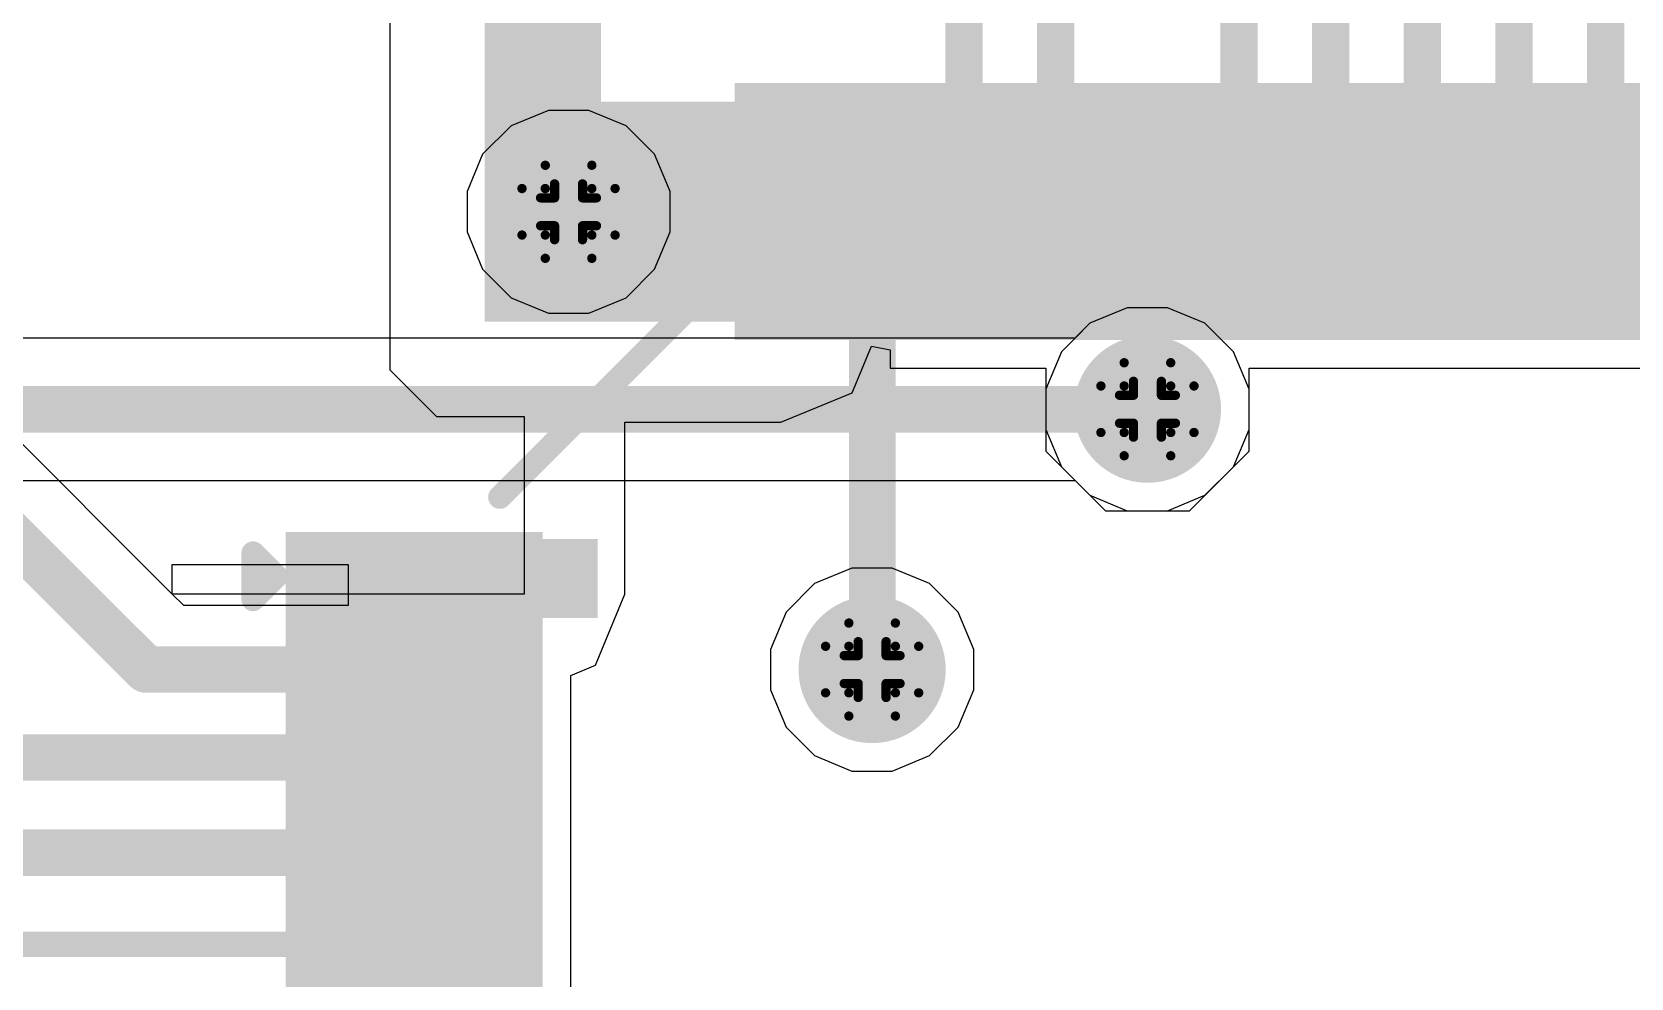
# Model space of a CAD drawing. Header units: inches. Extents: x -4 to 5258, y -4 to 5281.
# Drawn here: x 11.91 to 20.63, y 44.52 to 49.69 of the extents above; entities that cross this region are included whole.
import ezdxf

# ---------------------------------------------------------------- set-up
doc = ezdxf.new("R2010")
doc.units = ezdxf.units.IN
for name, color, linetype in [('Bottom Layer', 5, 'Continuous'), ('Bottom Solder', 6, 'Continuous'), ('Drill Drawing', 1, 'Continuous'), ('Layer 1', 16, 'Continuous'), ('Layer 2', 76, 'Continuous'), ('Top Layer', 1, 'Continuous'), ('Top Overlay', 2, 'Continuous'), ('Top Paste', 8, 'Continuous'), ('Top Solder', 216, 'Continuous'), ('Via Holes', 16, 'Continuous')]:
    doc.layers.add(name, color=color, linetype=linetype)

# ---------------------------------------------------------------- blocks, each defined once
blk = doc.blocks.new('64_LQFP__10_10__29')
at = {"layer": 'Top Layer'}
for points in [[(-3.59999788, 6.350001269999999), (-3.59999788, 5.15000113), (-3.89999728, 5.15000113), (-3.89999728, 6.350001269999999)], [(-3.09999888, 6.350001269999999), (-3.09999888, 5.15000113), (-3.39999828, 5.15000113), (-3.39999828, 6.350001269999999)], [(-2.59999734, 6.350001269999999), (-2.59999734, 5.15000113), (-2.89999674, 5.15000113), (-2.89999674, 6.350001269999999)], [(-2.09999834, 6.350001269999999), (-2.09999834, 5.15000113), (-2.39999774, 5.15000113), (-2.39999774, 6.350001269999999)], [(-1.5999968, 6.350001269999999), (-1.5999968, 5.15000113), (-1.8999962, 5.15000113), (-1.8999962, 6.350001269999999)], [(-1.0999978, 6.350001269999999), (-1.0999978, 5.15000113), (-1.3999972, 5.15000113), (-1.3999972, 6.350001269999999)], [(-0.5999987999999998, 6.350001269999999), (-0.5999988, 5.15000113), (-0.8999982000000001, 5.15000113), (-0.8999981999999997, 6.350001269999999)], [(-0.0999972599999999, 6.350001269999999), (-0.0999972600000001, 5.15000113), (-0.3999966600000001, 5.15000113), (-0.3999966599999998, 6.350001269999999)], [(0.4000017400000001, 6.350001269999999), (0.4000017399999998, 5.15000113), (0.1000023399999999, 5.15000113), (0.1000023400000001, 6.350001269999999)], [(0.9000032800000001, 6.350001269999999), (0.9000032799999997, 5.15000113), (0.6000038799999998, 5.15000113), (0.6000038800000002, 6.350001269999999)], [(-6.349998729999999, 3.89999982), (-5.149998589999999, 3.89999982), (-5.149998589999999, 3.60000042), (-6.349998729999999, 3.60000042)], [(-6.349998729999999, 3.40000082), (-5.149998589999999, 3.40000082), (-5.149998589999999, 3.10000142), (-6.349998729999999, 3.10000142)], [(-6.349998729999999, 2.89999928), (-5.149998589999999, 2.89999928), (-5.149998589999999, 2.59999988), (-6.349998729999999, 2.59999988)], [(-6.349998729999999, 2.40000028), (-5.149998589999999, 2.40000028), (-5.149998589999999, 2.10000088), (-6.349998729999999, 2.10000088)], [(-6.349998729999999, 1.89999874), (-5.149998589999999, 1.89999874), (-5.149998589999999, 1.59999934), (-6.349998729999999, 1.59999934)]]:
    blk.add_hatch(color=1, dxfattribs=at).paths.add_polyline_path(points)
at = {"layer": 'Top Overlay'}
blk.add_hatch(color=2, dxfattribs=at).paths.add_polyline_path([(-5.0546, 3.5306), (-4.7498, 3.5306), (-4.7498, 3.9624), (-5.0546, 3.9624)])
at = {"layer": 'Top Paste'}
for points in [[(-3.59999788, 6.350001269999999), (-3.59999788, 5.15000113), (-3.89999728, 5.15000113), (-3.89999728, 6.350001269999999)], [(-3.09999888, 6.350001269999999), (-3.09999888, 5.15000113), (-3.39999828, 5.15000113), (-3.39999828, 6.350001269999999)], [(-2.59999734, 6.350001269999999), (-2.59999734, 5.15000113), (-2.89999674, 5.15000113), (-2.89999674, 6.350001269999999)], [(-2.09999834, 6.350001269999999), (-2.09999834, 5.15000113), (-2.39999774, 5.15000113), (-2.39999774, 6.350001269999999)], [(-1.5999968, 6.350001269999999), (-1.5999968, 5.15000113), (-1.8999962, 5.15000113), (-1.8999962, 6.350001269999999)], [(-1.0999978, 6.350001269999999), (-1.0999978, 5.15000113), (-1.3999972, 5.15000113), (-1.3999972, 6.350001269999999)], [(-0.5999987999999998, 6.350001269999999), (-0.5999988, 5.15000113), (-0.8999982000000001, 5.15000113), (-0.8999981999999997, 6.350001269999999)], [(-0.0999972599999999, 6.350001269999999), (-0.0999972600000001, 5.15000113), (-0.3999966600000001, 5.15000113), (-0.3999966599999998, 6.350001269999999)], [(0.4000017400000001, 6.350001269999999), (0.4000017399999998, 5.15000113), (0.1000023399999999, 5.15000113), (0.1000023400000001, 6.350001269999999)], [(0.9000032800000001, 6.350001269999999), (0.9000032799999997, 5.15000113), (0.6000038799999998, 5.15000113), (0.6000038800000002, 6.350001269999999)], [(-6.349998729999999, 3.89999982), (-5.149998589999999, 3.89999982), (-5.149998589999999, 3.60000042), (-6.349998729999999, 3.60000042)], [(-6.349998729999999, 3.40000082), (-5.149998589999999, 3.40000082), (-5.149998589999999, 3.10000142), (-6.349998729999999, 3.10000142)], [(-6.349998729999999, 2.89999928), (-5.149998589999999, 2.89999928), (-5.149998589999999, 2.59999988), (-6.349998729999999, 2.59999988)], [(-6.349998729999999, 2.40000028), (-5.149998589999999, 2.40000028), (-5.149998589999999, 2.10000088), (-6.349998729999999, 2.10000088)], [(-6.349998729999999, 1.89999874), (-5.149998589999999, 1.89999874), (-5.149998589999999, 1.59999934), (-6.349998729999999, 1.59999934)]]:
    blk.add_hatch(color=8, dxfattribs=at).paths.add_polyline_path(points)
at = {"layer": 'Top Solder'}
for points in [[(-3.49839788, 6.451601269999999), (-3.49839788, 5.048401129999999), (-4.001597279999999, 5.048401129999999), (-4.001597279999999, 6.451601269999999)], [(-2.99839888, 6.451601269999999), (-2.99839888, 5.048401129999999), (-3.50159828, 5.048401129999999), (-3.50159828, 6.451601269999999)], [(-2.49839734, 6.451601269999999), (-2.49839734, 5.048401129999999), (-3.00159674, 5.048401129999999), (-3.00159674, 6.451601269999999)], [(-1.99839834, 6.451601269999999), (-1.99839834, 5.048401129999999), (-2.50159774, 5.048401129999999), (-2.50159774, 6.451601269999999)], [(-1.4983968, 6.451601269999999), (-1.4983968, 5.048401129999999), (-2.0015962, 5.048401129999999), (-2.0015962, 6.451601269999999)], [(-0.9983977999999998, 6.451601269999999), (-0.9983978000000001, 5.048401129999999), (-1.5015972, 5.048401129999999), (-1.5015972, 6.451601269999999)], [(-0.4983987999999998, 6.451601269999999), (-0.4983988000000001, 5.048401129999999), (-1.0015982, 5.048401129999999), (-1.0015982, 6.451601269999999)], [(0.001602740000000111, 6.451601269999999), (0.001602739999999889, 5.048401129999999), (-0.5015966600000001, 5.048401129999999), (-0.5015966599999998, 6.451601269999999)], [(0.5016017400000001, 6.451601269999999), (0.5016017399999998, 5.048401129999999), (-0.001597660000000111, 5.048401129999999), (-0.001597659999999889, 6.451601269999999)], [(1.00160328, 6.451601269999999), (1.00160328, 5.048401129999999), (0.4984038799999999, 5.048401129999999), (0.4984038800000001, 6.451601269999999)], [(-6.451598729999999, 4.00159982), (-5.04839859, 4.00159982), (-5.04839859, 3.49840042), (-6.451598729999999, 3.49840042)], [(-6.451598729999999, 3.50160082), (-5.04839859, 3.50160082), (-5.04839859, 2.99840142), (-6.451598729999999, 2.99840142)], [(-6.451598729999999, 3.00159928), (-5.04839859, 3.00159928), (-5.04839859, 2.49839988), (-6.451598729999999, 2.49839988)], [(-6.451598729999999, 2.50160028), (-5.04839859, 2.50160028), (-5.04839859, 1.99840088), (-6.451598729999999, 1.99840088)], [(-6.451598729999999, 2.00159874), (-5.04839859, 2.00159874), (-5.04839859, 1.49839934), (-6.451598729999999, 1.49839934)]]:
    blk.add_hatch(color=216, dxfattribs=at).paths.add_polyline_path(points)
at = {"layer": 'Top Overlay'}
for points in [[(-5.2832, 4.191, 0.127, 0.127, 0), (-4.1148, 5.3594, 0.127, 0.127, 0)], [(-6.6294, 3.6322, 0.127, 0.127, 0), (-6.6294, 3.8862, 0.127, 0.127, 0)], [(-6.6294, 3.8862, 0.127, 0.127, 0), (-6.5024, 3.759199999999999, 0.127, 0.127, 0)], [(-6.6294, 3.6322, 0.127, 0.127, 0), (-6.5024, 3.759199999999999, 0.127, 0.127, 0)]]:
    blk.add_lwpolyline(points, format="xyseb", dxfattribs=at)
for points in [[(-4.14655, 5.3594, 0.0635, 0.0635, 1), (-4.08305, 5.3594, 0.0635, 0.0635, 1)], [(-5.31495, 4.191, 0.0635, 0.0635, 1), (-5.251449999999999, 4.191, 0.0635, 0.0635, 1)], [(-6.661149999999999, 3.8862, 0.0635, 0.0635, 1), (-6.597649999999999, 3.8862, 0.0635, 0.0635, 1)], [(-6.661149999999999, 3.8862, 0.0635, 0.0635, 1), (-6.597649999999999, 3.8862, 0.0635, 0.0635, 1)], [(-6.534149999999999, 3.759199999999999, 0.0635, 0.0635, 1), (-6.470649999999999, 3.759199999999999, 0.0635, 0.0635, 1)], [(-6.534149999999999, 3.759199999999999, 0.0635, 0.0635, 1), (-6.470649999999999, 3.759199999999999, 0.0635, 0.0635, 1)], [(-6.661149999999999, 3.6322, 0.0635, 0.0635, 1), (-6.597649999999999, 3.6322, 0.0635, 0.0635, 1)], [(-6.661149999999999, 3.6322, 0.0635, 0.0635, 1), (-6.597649999999999, 3.6322, 0.0635, 0.0635, 1)]]:
    blk.add_lwpolyline(points, format="xyseb", close=True, dxfattribs=at)

msp = doc.modelspace()

# ---------------------------------------------------------------- hatches: boundary and pattern name
at = {"layer": 'Bottom Layer'}
h = msp.add_hatch(color=5, dxfattribs=at)
edge = h.paths.add_edge_path()
edge.add_arc((14.83304374, 48.70460413999999), 0.2999994, 0, 360)
h = msp.add_hatch(color=5, dxfattribs=at)
edge = h.paths.add_edge_path()
edge.add_arc((17.99157438, 47.62667132), 0.2999994, 0, 360)
h = msp.add_hatch(color=5, dxfattribs=at)
edge = h.paths.add_edge_path()
edge.add_arc((16.48938536, 46.20542702), 0.2999994, 0, 360)
at = {"layer": 'Bottom Solder'}
h = msp.add_hatch(color=6, dxfattribs=at)
edge = h.paths.add_edge_path()
edge.add_arc((14.83304374, 48.70460413999999), 0.4015993999999999, 0, 360)
h = msp.add_hatch(color=6, dxfattribs=at)
edge = h.paths.add_edge_path()
edge.add_arc((17.99157438, 47.62667132), 0.4015993999999999, 0, 360)
h = msp.add_hatch(color=6, dxfattribs=at)
edge = h.paths.add_edge_path()
edge.add_arc((16.48938536, 46.20542702), 0.4015993999999999, 0, 360)
at = {"layer": 'Layer 1'}
h = msp.add_hatch(color=16, dxfattribs=at)
edge = h.paths.add_edge_path()
edge.add_arc((14.83304374, 48.70460413999999), 0.2999994, 0, 360)
h = msp.add_hatch(color=16, dxfattribs=at)
edge = h.paths.add_edge_path()
edge.add_arc((17.99157438, 47.62667132), 0.2999994, 0, 360)
h = msp.add_hatch(color=16, dxfattribs=at)
edge = h.paths.add_edge_path()
edge.add_arc((16.48938536, 46.20542702), 0.2999994, 0, 360)
at = {"layer": 'Layer 2'}
h = msp.add_hatch(color=76, dxfattribs=at)
edge = h.paths.add_edge_path()
edge.add_arc((14.83304374, 48.70460413999999), 0.2999994, 0, 360)
h = msp.add_hatch(color=76, dxfattribs=at)
edge = h.paths.add_edge_path()
edge.add_arc((17.99157438, 47.62667132), 0.2999994, 0, 360)
h = msp.add_hatch(color=76, dxfattribs=at)
edge = h.paths.add_edge_path()
edge.add_arc((16.48938536, 46.20542702), 0.2999994, 0, 360)
at = {"layer": 'Top Layer'}
for points in [[(14.37584374, 48.10542576), (15.01084374, 48.10542576), (15.01084374, 50.33412335999999), (14.37584374, 50.33412335999999)], [(14.84829898, 48.10542576), (15.99102974, 48.10542576), (15.99102974, 49.30542844), (14.84829898, 49.30542844)]]:
    msp.add_hatch(color=1, dxfattribs=at).paths.add_polyline_path(points)
h = msp.add_hatch(color=1, dxfattribs=at)
edge = h.paths.add_edge_path()
edge.add_arc((14.83304374, 48.70460413999999), 0.2999994, 0, 360)
h = msp.add_hatch(color=1, dxfattribs=at)
edge = h.paths.add_edge_path()
edge.add_arc((17.99157438, 47.62667132), 0.2999994, 0, 360)
h = msp.add_hatch(color=1, dxfattribs=at)
edge = h.paths.add_edge_path()
edge.add_arc((16.48938536, 46.20542702), 0.2999994, 0, 360)
at = {"layer": 'Top Solder'}
h = msp.add_hatch(color=216, dxfattribs=at)
edge = h.paths.add_edge_path()
edge.add_arc((14.83304374, 48.70460413999999), 0.4015993999999999, 0, 360)
h = msp.add_hatch(color=216, dxfattribs=at)
edge = h.paths.add_edge_path()
edge.add_arc((17.99157438, 47.62667132), 0.4015993999999999, 0, 360)
h = msp.add_hatch(color=216, dxfattribs=at)
edge = h.paths.add_edge_path()
edge.add_arc((16.48938536, 46.20542702), 0.4015993999999999, 0, 360)
at = {"layer": 'Via Holes'}
h = msp.add_hatch(color=7, dxfattribs=at)
edge = h.paths.add_edge_path()
edge.add_arc((14.83304374, 48.70460413999999), 0.1499997, 0, 360)
h = msp.add_hatch(color=7, dxfattribs=at)
edge = h.paths.add_edge_path()
edge.add_arc((17.99157438, 47.62667132), 0.1499997, 0, 360)
h = msp.add_hatch(color=7, dxfattribs=at)
edge = h.paths.add_edge_path()
edge.add_arc((16.48938536, 46.20542702), 0.1499997, 0, 360)

# ---------------------------------------------------------------- linework, layer by layer
at = {"layer": 'Bottom Layer'}
for p, q in [((14.72284584, 49.25860354), (14.51922928, 49.17426284)), ((14.94324164, 49.25860354), (14.72284584, 49.25860354)), ((15.1468582, 49.17426284), (14.94324164, 49.25860354)), ((14.51922928, 49.17426284), (14.36338504, 49.0184186)), ((15.30270244, 49.0184186), (15.1468582, 49.17426284)), ((14.36338504, 49.0184186), (14.27904434, 48.81480204)), ((15.38704314, 48.81480204), (15.30270244, 49.0184186)), ((14.27904434, 48.81480204), (14.27904434, 48.59440624)), ((15.38704314, 48.59440624), (15.38704314, 48.81480204)), ((14.27904434, 48.59440624), (14.36338504, 48.39078968)), ((15.30270244, 48.39078968), (15.38704314, 48.59440624)), ((14.36338504, 48.39078968), (14.51922928, 48.23494544)), ((15.1468582, 48.23494544), (15.30270244, 48.39078968)), ((14.51922928, 48.23494544), (14.72284584, 48.15060473999999)), ((14.94324164, 48.15060473999999), (15.1468582, 48.23494544)), ((17.88137648, 48.18067071999999), (17.67775992, 48.09633002)), ((18.10177228, 48.18067071999999), (17.88137648, 48.18067071999999)), ((18.30538884, 48.09633002), (18.10177228, 48.18067071999999)), ((14.72284584, 48.15060473999999), (14.94324164, 48.15060473999999)), ((17.67775992, 48.09633002), (17.59656628, 48.01513638)), ((18.46123308, 47.94048578), (18.30538884, 48.09633002)), ((17.59656628, 48.01513638), (4.33488338, 48.01513638)), ((18.54557378, 47.73686922), (18.46123308, 47.94048578)), ((18.54557378, 47.51647342), (18.54557378, 47.73686922)), ((18.46123308, 47.31285686), (18.54557378, 47.51647342)), ((18.30538884, 47.15701262), (18.46123308, 47.31285686)), ((4.17397438, 47.23820626), (17.59656628, 47.23820626)), ((17.59656628, 47.23820626), (17.67775992, 47.15701262)), ((17.67775992, 47.15701262), (17.88137648, 47.07267192)), ((18.10177228, 47.07267192), (18.30538884, 47.15701262)), ((17.88137648, 47.07267192), (18.10177228, 47.07267192))]:
    msp.add_line(p, q, dxfattribs=at)
msp.add_lwpolyline([(4.17397438, 47.62667132, 0.254, 0.254, 0), (17.99157438, 47.62667132, 0.254, 0.254, 0)], format="xyseb", dxfattribs=at)
msp.add_lwpolyline([(17.92807438, 47.62667132, 0.127, 0.127, 1), (18.05507438, 47.62667132, 0.127, 0.127, 1)], format="xyseb", close=True, dxfattribs=at)
at = {"layer": 'Drill Drawing'}
for points in [[(14.70604374, 48.83160414, 0.0508, 0.0508, 0), (14.70604374, 48.95860414, 0.0508, 0.0508, 0)], [(14.70604374, 48.95860414, 0.0508, 0.0508, 0), (14.96004374, 48.95860414, 0.0508, 0.0508, 0)], [(14.96004374, 48.83160414, 0.0508, 0.0508, 0), (14.96004374, 48.95860414, 0.0508, 0.0508, 0)], [(14.57904374, 48.57760414, 0.0508, 0.0508, 0), (14.57904374, 48.83160414, 0.0508, 0.0508, 0)], [(14.57904374, 48.83160414, 0.0508, 0.0508, 0), (14.70604374, 48.83160414, 0.0508, 0.0508, 0)], [(14.75684374, 48.78080414, 0.0508, 0.0508, 0), (14.75684374, 48.85700413999999, 0.0508, 0.0508, 0)], [(14.75684374, 48.85700413999999, 0.0508, 0.0508, 0), (14.90924374, 48.85700413999999, 0.0508, 0.0508, 0)], [(14.90924374, 48.78080414, 0.0508, 0.0508, 0), (14.90924374, 48.85700413999999, 0.0508, 0.0508, 0)], [(14.96004374, 48.83160414, 0.0508, 0.0508, 0), (15.08704374, 48.83160414, 0.0508, 0.0508, 0)], [(15.08704374, 48.57760414, 0.0508, 0.0508, 0), (15.08704374, 48.83160414, 0.0508, 0.0508, 0)], [(14.68064374, 48.62840414, 0.0508, 0.0508, 0), (14.68064374, 48.78080414, 0.0508, 0.0508, 0)], [(14.68064374, 48.78080414, 0.0508, 0.0508, 0), (14.75684374, 48.78080414, 0.0508, 0.0508, 0)], [(14.90924374, 48.78080414, 0.0508, 0.0508, 0), (14.98544374, 48.78080414, 0.0508, 0.0508, 0)], [(14.98544374, 48.62840414, 0.0508, 0.0508, 0), (14.98544374, 48.78080414, 0.0508, 0.0508, 0)], [(14.57904374, 48.57760414, 0.0508, 0.0508, 0), (14.70604374, 48.57760414, 0.0508, 0.0508, 0)], [(14.68064374, 48.62840414, 0.0508, 0.0508, 0), (14.75684374, 48.62840414, 0.0508, 0.0508, 0)], [(14.70604374, 48.45060414, 0.0508, 0.0508, 0), (14.70604374, 48.57760414, 0.0508, 0.0508, 0)], [(14.75684374, 48.55220413999999, 0.0508, 0.0508, 0), (14.75684374, 48.62840414, 0.0508, 0.0508, 0)], [(14.90924374, 48.62840414, 0.0508, 0.0508, 0), (14.98544374, 48.62840414, 0.0508, 0.0508, 0)], [(14.90924374, 48.55220413999999, 0.0508, 0.0508, 0), (14.90924374, 48.62840414, 0.0508, 0.0508, 0)], [(14.96004374, 48.57760414, 0.0508, 0.0508, 0), (15.08704374, 48.57760414, 0.0508, 0.0508, 0)], [(14.96004374, 48.45060414, 0.0508, 0.0508, 0), (14.96004374, 48.57760414, 0.0508, 0.0508, 0)], [(14.75684374, 48.55220413999999, 0.0508, 0.0508, 0), (14.90924374, 48.55220413999999, 0.0508, 0.0508, 0)], [(14.70604374, 48.45060414, 0.0508, 0.0508, 0), (14.96004374, 48.45060414, 0.0508, 0.0508, 0)], [(17.86457438, 47.75367132, 0.0508, 0.0508, 0), (17.86457438, 47.88067132, 0.0508, 0.0508, 0)], [(17.86457438, 47.88067132, 0.0508, 0.0508, 0), (18.11857438, 47.88067132, 0.0508, 0.0508, 0)], [(18.11857438, 47.75367132, 0.0508, 0.0508, 0), (18.11857438, 47.88067132, 0.0508, 0.0508, 0)], [(17.73757438, 47.49967132, 0.0508, 0.0508, 0), (17.73757438, 47.75367132, 0.0508, 0.0508, 0)], [(17.73757438, 47.75367132, 0.0508, 0.0508, 0), (17.86457438, 47.75367132, 0.0508, 0.0508, 0)], [(17.83917438, 47.55047131999999, 0.0508, 0.0508, 0), (17.83917438, 47.70287131999999, 0.0508, 0.0508, 0)], [(17.83917438, 47.70287131999999, 0.0508, 0.0508, 0), (17.91537438, 47.70287131999999, 0.0508, 0.0508, 0)], [(17.91537438, 47.70287131999999, 0.0508, 0.0508, 0), (17.91537438, 47.77907132, 0.0508, 0.0508, 0)], [(17.91537438, 47.77907132, 0.0508, 0.0508, 0), (18.06777438, 47.77907132, 0.0508, 0.0508, 0)], [(18.06777438, 47.70287131999999, 0.0508, 0.0508, 0), (18.06777438, 47.77907132, 0.0508, 0.0508, 0)], [(18.06777438, 47.70287131999999, 0.0508, 0.0508, 0), (18.14397438, 47.70287131999999, 0.0508, 0.0508, 0)], [(18.11857438, 47.75367132, 0.0508, 0.0508, 0), (18.24557438, 47.75367132, 0.0508, 0.0508, 0)], [(18.14397438, 47.55047131999999, 0.0508, 0.0508, 0), (18.14397438, 47.70287131999999, 0.0508, 0.0508, 0)], [(18.24557438, 47.49967132, 0.0508, 0.0508, 0), (18.24557438, 47.75367132, 0.0508, 0.0508, 0)], [(17.83917438, 47.55047131999999, 0.0508, 0.0508, 0), (17.91537438, 47.55047131999999, 0.0508, 0.0508, 0)], [(17.91537438, 47.47427132, 0.0508, 0.0508, 0), (17.91537438, 47.55047131999999, 0.0508, 0.0508, 0)], [(18.06777438, 47.55047131999999, 0.0508, 0.0508, 0), (18.14397438, 47.55047131999999, 0.0508, 0.0508, 0)], [(18.06777438, 47.47427132, 0.0508, 0.0508, 0), (18.06777438, 47.55047131999999, 0.0508, 0.0508, 0)], [(17.73757438, 47.49967132, 0.0508, 0.0508, 0), (17.86457438, 47.49967132, 0.0508, 0.0508, 0)], [(17.86457438, 47.37267131999999, 0.0508, 0.0508, 0), (17.86457438, 47.49967132, 0.0508, 0.0508, 0)], [(17.91537438, 47.47427132, 0.0508, 0.0508, 0), (18.06777438, 47.47427132, 0.0508, 0.0508, 0)], [(18.11857438, 47.49967132, 0.0508, 0.0508, 0), (18.24557438, 47.49967132, 0.0508, 0.0508, 0)], [(18.11857438, 47.37267131999999, 0.0508, 0.0508, 0), (18.11857438, 47.49967132, 0.0508, 0.0508, 0)], [(17.86457438, 47.37267131999999, 0.0508, 0.0508, 0), (18.11857438, 47.37267131999999, 0.0508, 0.0508, 0)], [(16.36238536, 46.33242702, 0.0508, 0.0508, 0), (16.36238536, 46.45942702, 0.0508, 0.0508, 0)], [(16.36238536, 46.45942702, 0.0508, 0.0508, 0), (16.61638536, 46.45942702, 0.0508, 0.0508, 0)], [(16.61638536, 46.33242702, 0.0508, 0.0508, 0), (16.61638536, 46.45942702, 0.0508, 0.0508, 0)], [(16.23538536, 46.07842702, 0.0508, 0.0508, 0), (16.23538536, 46.33242702, 0.0508, 0.0508, 0)], [(16.23538536, 46.33242702, 0.0508, 0.0508, 0), (16.36238536, 46.33242702, 0.0508, 0.0508, 0)], [(16.41318536, 46.28162701999999, 0.0508, 0.0508, 0), (16.41318536, 46.35782702, 0.0508, 0.0508, 0)], [(16.41318536, 46.35782702, 0.0508, 0.0508, 0), (16.56558536, 46.35782702, 0.0508, 0.0508, 0)], [(16.56558536, 46.28162701999999, 0.0508, 0.0508, 0), (16.56558536, 46.35782702, 0.0508, 0.0508, 0)], [(16.61638536, 46.33242702, 0.0508, 0.0508, 0), (16.74338536, 46.33242702, 0.0508, 0.0508, 0)], [(16.74338536, 46.07842702, 0.0508, 0.0508, 0), (16.74338536, 46.33242702, 0.0508, 0.0508, 0)], [(16.33698536, 46.12922701999999, 0.0508, 0.0508, 0), (16.33698536, 46.28162701999999, 0.0508, 0.0508, 0)], [(16.33698536, 46.28162701999999, 0.0508, 0.0508, 0), (16.41318536, 46.28162701999999, 0.0508, 0.0508, 0)], [(16.56558536, 46.28162701999999, 0.0508, 0.0508, 0), (16.64178536, 46.28162701999999, 0.0508, 0.0508, 0)], [(16.64178536, 46.12922701999999, 0.0508, 0.0508, 0), (16.64178536, 46.28162701999999, 0.0508, 0.0508, 0)], [(16.33698536, 46.12922701999999, 0.0508, 0.0508, 0), (16.41318536, 46.12922701999999, 0.0508, 0.0508, 0)], [(16.41318536, 46.05302702, 0.0508, 0.0508, 0), (16.41318536, 46.12922701999999, 0.0508, 0.0508, 0)], [(16.56558536, 46.12922701999999, 0.0508, 0.0508, 0), (16.64178536, 46.12922701999999, 0.0508, 0.0508, 0)], [(16.56558536, 46.05302702, 0.0508, 0.0508, 0), (16.56558536, 46.12922701999999, 0.0508, 0.0508, 0)], [(16.23538536, 46.07842702, 0.0508, 0.0508, 0), (16.36238536, 46.07842702, 0.0508, 0.0508, 0)], [(16.36238536, 45.95142702, 0.0508, 0.0508, 0), (16.36238536, 46.07842702, 0.0508, 0.0508, 0)], [(16.41318536, 46.05302702, 0.0508, 0.0508, 0), (16.56558536, 46.05302702, 0.0508, 0.0508, 0)], [(16.61638536, 46.07842702, 0.0508, 0.0508, 0), (16.74338536, 46.07842702, 0.0508, 0.0508, 0)], [(16.61638536, 45.95142702, 0.0508, 0.0508, 0), (16.61638536, 46.07842702, 0.0508, 0.0508, 0)], [(16.36238536, 45.95142702, 0.0508, 0.0508, 0), (16.61638536, 45.95142702, 0.0508, 0.0508, 0)]]:
    msp.add_lwpolyline(points, format="xyseb", dxfattribs=at)
for points in [[(14.69334374, 48.95860414, 0.0254, 0.0254, 1), (14.71874374, 48.95860414, 0.0254, 0.0254, 1)], [(14.69334374, 48.95860414, 0.0254, 0.0254, 1), (14.71874374, 48.95860414, 0.0254, 0.0254, 1)], [(14.94734374, 48.95860414, 0.0254, 0.0254, 1), (14.97274374, 48.95860414, 0.0254, 0.0254, 1)], [(14.94734374, 48.95860414, 0.0254, 0.0254, 1), (14.97274374, 48.95860414, 0.0254, 0.0254, 1)], [(14.56634374, 48.83160414, 0.0254, 0.0254, 1), (14.59174374, 48.83160414, 0.0254, 0.0254, 1)], [(14.56634374, 48.83160414, 0.0254, 0.0254, 1), (14.59174374, 48.83160414, 0.0254, 0.0254, 1)], [(14.69334374, 48.83160414, 0.0254, 0.0254, 1), (14.71874374, 48.83160414, 0.0254, 0.0254, 1)], [(14.69334374, 48.83160414, 0.0254, 0.0254, 1), (14.71874374, 48.83160414, 0.0254, 0.0254, 1)], [(14.74414374, 48.85700413999999, 0.0254, 0.0254, 1), (14.76954374, 48.85700413999999, 0.0254, 0.0254, 1)], [(14.74414374, 48.85700413999999, 0.0254, 0.0254, 1), (14.76954374, 48.85700413999999, 0.0254, 0.0254, 1)], [(14.89654374, 48.85700413999999, 0.0254, 0.0254, 1), (14.92194374, 48.85700413999999, 0.0254, 0.0254, 1)], [(14.89654374, 48.85700413999999, 0.0254, 0.0254, 1), (14.92194374, 48.85700413999999, 0.0254, 0.0254, 1)], [(14.94734374, 48.83160414, 0.0254, 0.0254, 1), (14.97274374, 48.83160414, 0.0254, 0.0254, 1)], [(14.94734374, 48.83160414, 0.0254, 0.0254, 1), (14.97274374, 48.83160414, 0.0254, 0.0254, 1)], [(15.07434374, 48.83160414, 0.0254, 0.0254, 1), (15.09974374, 48.83160414, 0.0254, 0.0254, 1)], [(15.07434374, 48.83160414, 0.0254, 0.0254, 1), (15.09974374, 48.83160414, 0.0254, 0.0254, 1)], [(14.66794374, 48.78080414, 0.0254, 0.0254, 1), (14.69334374, 48.78080414, 0.0254, 0.0254, 1)], [(14.66794374, 48.78080414, 0.0254, 0.0254, 1), (14.69334374, 48.78080414, 0.0254, 0.0254, 1)], [(14.74414374, 48.78080414, 0.0254, 0.0254, 1), (14.76954374, 48.78080414, 0.0254, 0.0254, 1)], [(14.74414374, 48.78080414, 0.0254, 0.0254, 1), (14.76954374, 48.78080414, 0.0254, 0.0254, 1)], [(14.89654374, 48.78080414, 0.0254, 0.0254, 1), (14.92194374, 48.78080414, 0.0254, 0.0254, 1)], [(14.89654374, 48.78080414, 0.0254, 0.0254, 1), (14.92194374, 48.78080414, 0.0254, 0.0254, 1)], [(14.97274374, 48.78080414, 0.0254, 0.0254, 1), (14.99814374, 48.78080414, 0.0254, 0.0254, 1)], [(14.97274374, 48.78080414, 0.0254, 0.0254, 1), (14.99814374, 48.78080414, 0.0254, 0.0254, 1)], [(14.56634374, 48.57760414, 0.0254, 0.0254, 1), (14.59174374, 48.57760414, 0.0254, 0.0254, 1)], [(14.56634374, 48.57760414, 0.0254, 0.0254, 1), (14.59174374, 48.57760414, 0.0254, 0.0254, 1)], [(14.66794374, 48.62840414, 0.0254, 0.0254, 1), (14.69334374, 48.62840414, 0.0254, 0.0254, 1)], [(14.66794374, 48.62840414, 0.0254, 0.0254, 1), (14.69334374, 48.62840414, 0.0254, 0.0254, 1)], [(14.69334374, 48.57760414, 0.0254, 0.0254, 1), (14.71874374, 48.57760414, 0.0254, 0.0254, 1)], [(14.69334374, 48.57760414, 0.0254, 0.0254, 1), (14.71874374, 48.57760414, 0.0254, 0.0254, 1)], [(14.74414374, 48.62840414, 0.0254, 0.0254, 1), (14.76954374, 48.62840414, 0.0254, 0.0254, 1)], [(14.74414374, 48.62840414, 0.0254, 0.0254, 1), (14.76954374, 48.62840414, 0.0254, 0.0254, 1)], [(14.89654374, 48.62840414, 0.0254, 0.0254, 1), (14.92194374, 48.62840414, 0.0254, 0.0254, 1)], [(14.89654374, 48.62840414, 0.0254, 0.0254, 1), (14.92194374, 48.62840414, 0.0254, 0.0254, 1)], [(14.94734374, 48.57760414, 0.0254, 0.0254, 1), (14.97274374, 48.57760414, 0.0254, 0.0254, 1)], [(14.94734374, 48.57760414, 0.0254, 0.0254, 1), (14.97274374, 48.57760414, 0.0254, 0.0254, 1)], [(14.97274374, 48.62840414, 0.0254, 0.0254, 1), (14.99814374, 48.62840414, 0.0254, 0.0254, 1)], [(14.97274374, 48.62840414, 0.0254, 0.0254, 1), (14.99814374, 48.62840414, 0.0254, 0.0254, 1)], [(15.07434374, 48.57760414, 0.0254, 0.0254, 1), (15.09974374, 48.57760414, 0.0254, 0.0254, 1)], [(15.07434374, 48.57760414, 0.0254, 0.0254, 1), (15.09974374, 48.57760414, 0.0254, 0.0254, 1)], [(14.74414374, 48.55220413999999, 0.0254, 0.0254, 1), (14.76954374, 48.55220413999999, 0.0254, 0.0254, 1)], [(14.74414374, 48.55220413999999, 0.0254, 0.0254, 1), (14.76954374, 48.55220413999999, 0.0254, 0.0254, 1)], [(14.89654374, 48.55220413999999, 0.0254, 0.0254, 1), (14.92194374, 48.55220413999999, 0.0254, 0.0254, 1)], [(14.89654374, 48.55220413999999, 0.0254, 0.0254, 1), (14.92194374, 48.55220413999999, 0.0254, 0.0254, 1)], [(14.69334374, 48.45060414, 0.0254, 0.0254, 1), (14.71874374, 48.45060414, 0.0254, 0.0254, 1)], [(14.69334374, 48.45060414, 0.0254, 0.0254, 1), (14.71874374, 48.45060414, 0.0254, 0.0254, 1)], [(14.94734374, 48.45060414, 0.0254, 0.0254, 1), (14.97274374, 48.45060414, 0.0254, 0.0254, 1)], [(14.94734374, 48.45060414, 0.0254, 0.0254, 1), (14.97274374, 48.45060414, 0.0254, 0.0254, 1)], [(17.85187438, 47.88067132, 0.0254, 0.0254, 1), (17.87727438, 47.88067132, 0.0254, 0.0254, 1)], [(17.85187438, 47.88067132, 0.0254, 0.0254, 1), (17.87727438, 47.88067132, 0.0254, 0.0254, 1)], [(18.10587438, 47.88067132, 0.0254, 0.0254, 1), (18.13127438, 47.88067132, 0.0254, 0.0254, 1)], [(18.10587438, 47.88067132, 0.0254, 0.0254, 1), (18.13127438, 47.88067132, 0.0254, 0.0254, 1)], [(17.72487438, 47.75367132, 0.0254, 0.0254, 1), (17.75027438, 47.75367132, 0.0254, 0.0254, 1)], [(17.72487438, 47.75367132, 0.0254, 0.0254, 1), (17.75027438, 47.75367132, 0.0254, 0.0254, 1)], [(17.82647438, 47.70287131999999, 0.0254, 0.0254, 1), (17.85187438, 47.70287131999999, 0.0254, 0.0254, 1)], [(17.82647438, 47.70287131999999, 0.0254, 0.0254, 1), (17.85187438, 47.70287131999999, 0.0254, 0.0254, 1)], [(17.85187438, 47.75367132, 0.0254, 0.0254, 1), (17.87727438, 47.75367132, 0.0254, 0.0254, 1)], [(17.85187438, 47.75367132, 0.0254, 0.0254, 1), (17.87727438, 47.75367132, 0.0254, 0.0254, 1)], [(17.90267438, 47.77907132, 0.0254, 0.0254, 1), (17.92807438, 47.77907132, 0.0254, 0.0254, 1)], [(17.90267438, 47.77907132, 0.0254, 0.0254, 1), (17.92807438, 47.77907132, 0.0254, 0.0254, 1)], [(17.90267438, 47.70287131999999, 0.0254, 0.0254, 1), (17.92807438, 47.70287131999999, 0.0254, 0.0254, 1)], [(17.90267438, 47.70287131999999, 0.0254, 0.0254, 1), (17.92807438, 47.70287131999999, 0.0254, 0.0254, 1)], [(18.05507438, 47.77907132, 0.0254, 0.0254, 1), (18.08047438, 47.77907132, 0.0254, 0.0254, 1)], [(18.05507438, 47.77907132, 0.0254, 0.0254, 1), (18.08047438, 47.77907132, 0.0254, 0.0254, 1)], [(18.05507438, 47.70287131999999, 0.0254, 0.0254, 1), (18.08047438, 47.70287131999999, 0.0254, 0.0254, 1)], [(18.05507438, 47.70287131999999, 0.0254, 0.0254, 1), (18.08047438, 47.70287131999999, 0.0254, 0.0254, 1)], [(18.10587438, 47.75367132, 0.0254, 0.0254, 1), (18.13127438, 47.75367132, 0.0254, 0.0254, 1)], [(18.10587438, 47.75367132, 0.0254, 0.0254, 1), (18.13127438, 47.75367132, 0.0254, 0.0254, 1)], [(18.13127438, 47.70287131999999, 0.0254, 0.0254, 1), (18.15667438, 47.70287131999999, 0.0254, 0.0254, 1)], [(18.13127438, 47.70287131999999, 0.0254, 0.0254, 1), (18.15667438, 47.70287131999999, 0.0254, 0.0254, 1)], [(18.23287438, 47.75367132, 0.0254, 0.0254, 1), (18.25827438, 47.75367132, 0.0254, 0.0254, 1)], [(18.23287438, 47.75367132, 0.0254, 0.0254, 1), (18.25827438, 47.75367132, 0.0254, 0.0254, 1)], [(17.82647438, 47.55047131999999, 0.0254, 0.0254, 1), (17.85187438, 47.55047131999999, 0.0254, 0.0254, 1)], [(17.82647438, 47.55047131999999, 0.0254, 0.0254, 1), (17.85187438, 47.55047131999999, 0.0254, 0.0254, 1)], [(17.90267438, 47.55047131999999, 0.0254, 0.0254, 1), (17.92807438, 47.55047131999999, 0.0254, 0.0254, 1)], [(17.90267438, 47.55047131999999, 0.0254, 0.0254, 1), (17.92807438, 47.55047131999999, 0.0254, 0.0254, 1)], [(18.05507438, 47.55047131999999, 0.0254, 0.0254, 1), (18.08047438, 47.55047131999999, 0.0254, 0.0254, 1)], [(18.05507438, 47.55047131999999, 0.0254, 0.0254, 1), (18.08047438, 47.55047131999999, 0.0254, 0.0254, 1)], [(18.13127438, 47.55047131999999, 0.0254, 0.0254, 1), (18.15667438, 47.55047131999999, 0.0254, 0.0254, 1)], [(18.13127438, 47.55047131999999, 0.0254, 0.0254, 1), (18.15667438, 47.55047131999999, 0.0254, 0.0254, 1)], [(17.72487438, 47.49967132, 0.0254, 0.0254, 1), (17.75027438, 47.49967132, 0.0254, 0.0254, 1)], [(17.72487438, 47.49967132, 0.0254, 0.0254, 1), (17.75027438, 47.49967132, 0.0254, 0.0254, 1)], [(17.85187438, 47.49967132, 0.0254, 0.0254, 1), (17.87727438, 47.49967132, 0.0254, 0.0254, 1)], [(17.85187438, 47.49967132, 0.0254, 0.0254, 1), (17.87727438, 47.49967132, 0.0254, 0.0254, 1)], [(17.90267438, 47.47427132, 0.0254, 0.0254, 1), (17.92807438, 47.47427132, 0.0254, 0.0254, 1)], [(17.90267438, 47.47427132, 0.0254, 0.0254, 1), (17.92807438, 47.47427132, 0.0254, 0.0254, 1)], [(18.05507438, 47.47427132, 0.0254, 0.0254, 1), (18.08047438, 47.47427132, 0.0254, 0.0254, 1)], [(18.05507438, 47.47427132, 0.0254, 0.0254, 1), (18.08047438, 47.47427132, 0.0254, 0.0254, 1)], [(18.10587438, 47.49967132, 0.0254, 0.0254, 1), (18.13127438, 47.49967132, 0.0254, 0.0254, 1)], [(18.10587438, 47.49967132, 0.0254, 0.0254, 1), (18.13127438, 47.49967132, 0.0254, 0.0254, 1)], [(18.23287438, 47.49967132, 0.0254, 0.0254, 1), (18.25827438, 47.49967132, 0.0254, 0.0254, 1)], [(18.23287438, 47.49967132, 0.0254, 0.0254, 1), (18.25827438, 47.49967132, 0.0254, 0.0254, 1)], [(17.85187438, 47.37267131999999, 0.0254, 0.0254, 1), (17.87727438, 47.37267131999999, 0.0254, 0.0254, 1)], [(17.85187438, 47.37267131999999, 0.0254, 0.0254, 1), (17.87727438, 47.37267131999999, 0.0254, 0.0254, 1)], [(18.10587438, 47.37267131999999, 0.0254, 0.0254, 1), (18.13127438, 47.37267131999999, 0.0254, 0.0254, 1)], [(18.10587438, 47.37267131999999, 0.0254, 0.0254, 1), (18.13127438, 47.37267131999999, 0.0254, 0.0254, 1)], [(16.34968536, 46.45942702, 0.0254, 0.0254, 1), (16.37508536, 46.45942702, 0.0254, 0.0254, 1)], [(16.34968536, 46.45942702, 0.0254, 0.0254, 1), (16.37508536, 46.45942702, 0.0254, 0.0254, 1)], [(16.60368536, 46.45942702, 0.0254, 0.0254, 1), (16.62908536, 46.45942702, 0.0254, 0.0254, 1)], [(16.60368536, 46.45942702, 0.0254, 0.0254, 1), (16.62908536, 46.45942702, 0.0254, 0.0254, 1)], [(16.22268536, 46.33242702, 0.0254, 0.0254, 1), (16.24808536, 46.33242702, 0.0254, 0.0254, 1)], [(16.22268536, 46.33242702, 0.0254, 0.0254, 1), (16.24808536, 46.33242702, 0.0254, 0.0254, 1)], [(16.34968536, 46.33242702, 0.0254, 0.0254, 1), (16.37508536, 46.33242702, 0.0254, 0.0254, 1)], [(16.34968536, 46.33242702, 0.0254, 0.0254, 1), (16.37508536, 46.33242702, 0.0254, 0.0254, 1)], [(16.40048536, 46.35782702, 0.0254, 0.0254, 1), (16.42588536, 46.35782702, 0.0254, 0.0254, 1)], [(16.40048536, 46.35782702, 0.0254, 0.0254, 1), (16.42588536, 46.35782702, 0.0254, 0.0254, 1)], [(16.55288536, 46.35782702, 0.0254, 0.0254, 1), (16.57828536, 46.35782702, 0.0254, 0.0254, 1)], [(16.55288536, 46.35782702, 0.0254, 0.0254, 1), (16.57828536, 46.35782702, 0.0254, 0.0254, 1)], [(16.60368536, 46.33242702, 0.0254, 0.0254, 1), (16.62908536, 46.33242702, 0.0254, 0.0254, 1)], [(16.60368536, 46.33242702, 0.0254, 0.0254, 1), (16.62908536, 46.33242702, 0.0254, 0.0254, 1)], [(16.73068536, 46.33242702, 0.0254, 0.0254, 1), (16.75608536, 46.33242702, 0.0254, 0.0254, 1)], [(16.73068536, 46.33242702, 0.0254, 0.0254, 1), (16.75608536, 46.33242702, 0.0254, 0.0254, 1)], [(16.32428536, 46.28162701999999, 0.0254, 0.0254, 1), (16.34968536, 46.28162701999999, 0.0254, 0.0254, 1)], [(16.32428536, 46.28162701999999, 0.0254, 0.0254, 1), (16.34968536, 46.28162701999999, 0.0254, 0.0254, 1)], [(16.40048536, 46.28162701999999, 0.0254, 0.0254, 1), (16.42588536, 46.28162701999999, 0.0254, 0.0254, 1)], [(16.40048536, 46.28162701999999, 0.0254, 0.0254, 1), (16.42588536, 46.28162701999999, 0.0254, 0.0254, 1)], [(16.55288536, 46.28162701999999, 0.0254, 0.0254, 1), (16.57828536, 46.28162701999999, 0.0254, 0.0254, 1)], [(16.55288536, 46.28162701999999, 0.0254, 0.0254, 1), (16.57828536, 46.28162701999999, 0.0254, 0.0254, 1)], [(16.62908536, 46.28162701999999, 0.0254, 0.0254, 1), (16.65448536, 46.28162701999999, 0.0254, 0.0254, 1)], [(16.62908536, 46.28162701999999, 0.0254, 0.0254, 1), (16.65448536, 46.28162701999999, 0.0254, 0.0254, 1)], [(16.32428536, 46.12922701999999, 0.0254, 0.0254, 1), (16.34968536, 46.12922701999999, 0.0254, 0.0254, 1)], [(16.32428536, 46.12922701999999, 0.0254, 0.0254, 1), (16.34968536, 46.12922701999999, 0.0254, 0.0254, 1)], [(16.40048536, 46.12922701999999, 0.0254, 0.0254, 1), (16.42588536, 46.12922701999999, 0.0254, 0.0254, 1)], [(16.40048536, 46.12922701999999, 0.0254, 0.0254, 1), (16.42588536, 46.12922701999999, 0.0254, 0.0254, 1)], [(16.55288536, 46.12922701999999, 0.0254, 0.0254, 1), (16.57828536, 46.12922701999999, 0.0254, 0.0254, 1)], [(16.55288536, 46.12922701999999, 0.0254, 0.0254, 1), (16.57828536, 46.12922701999999, 0.0254, 0.0254, 1)], [(16.62908536, 46.12922701999999, 0.0254, 0.0254, 1), (16.65448536, 46.12922701999999, 0.0254, 0.0254, 1)], [(16.62908536, 46.12922701999999, 0.0254, 0.0254, 1), (16.65448536, 46.12922701999999, 0.0254, 0.0254, 1)], [(16.22268536, 46.07842702, 0.0254, 0.0254, 1), (16.24808536, 46.07842702, 0.0254, 0.0254, 1)], [(16.22268536, 46.07842702, 0.0254, 0.0254, 1), (16.24808536, 46.07842702, 0.0254, 0.0254, 1)], [(16.34968536, 46.07842702, 0.0254, 0.0254, 1), (16.37508536, 46.07842702, 0.0254, 0.0254, 1)], [(16.34968536, 46.07842702, 0.0254, 0.0254, 1), (16.37508536, 46.07842702, 0.0254, 0.0254, 1)], [(16.40048536, 46.05302702, 0.0254, 0.0254, 1), (16.42588536, 46.05302702, 0.0254, 0.0254, 1)], [(16.40048536, 46.05302702, 0.0254, 0.0254, 1), (16.42588536, 46.05302702, 0.0254, 0.0254, 1)], [(16.55288536, 46.05302702, 0.0254, 0.0254, 1), (16.57828536, 46.05302702, 0.0254, 0.0254, 1)], [(16.55288536, 46.05302702, 0.0254, 0.0254, 1), (16.57828536, 46.05302702, 0.0254, 0.0254, 1)], [(16.60368536, 46.07842702, 0.0254, 0.0254, 1), (16.62908536, 46.07842702, 0.0254, 0.0254, 1)], [(16.60368536, 46.07842702, 0.0254, 0.0254, 1), (16.62908536, 46.07842702, 0.0254, 0.0254, 1)], [(16.73068536, 46.07842702, 0.0254, 0.0254, 1), (16.75608536, 46.07842702, 0.0254, 0.0254, 1)], [(16.73068536, 46.07842702, 0.0254, 0.0254, 1), (16.75608536, 46.07842702, 0.0254, 0.0254, 1)], [(16.34968536, 45.95142702, 0.0254, 0.0254, 1), (16.37508536, 45.95142702, 0.0254, 0.0254, 1)], [(16.34968536, 45.95142702, 0.0254, 0.0254, 1), (16.37508536, 45.95142702, 0.0254, 0.0254, 1)], [(16.60368536, 45.95142702, 0.0254, 0.0254, 1), (16.62908536, 45.95142702, 0.0254, 0.0254, 1)], [(16.60368536, 45.95142702, 0.0254, 0.0254, 1), (16.62908536, 45.95142702, 0.0254, 0.0254, 1)]]:
    msp.add_lwpolyline(points, format="xyseb", close=True, dxfattribs=at)
at = {"layer": 'Layer 1'}
for p, q in [((14.72284584, 49.25860354), (14.51922928, 49.17426284)), ((14.94324164, 49.25860354), (14.72284584, 49.25860354)), ((15.1468582, 49.17426284), (14.94324164, 49.25860354)), ((14.51922928, 49.17426284), (14.36338504, 49.0184186)), ((15.30270244, 49.0184186), (15.1468582, 49.17426284)), ((14.36338504, 49.0184186), (14.27904434, 48.81480204)), ((15.38704314, 48.81480204), (15.30270244, 49.0184186)), ((14.27904434, 48.81480204), (14.27904434, 48.59440624)), ((15.38704314, 48.59440624), (15.38704314, 48.81480204)), ((14.27904434, 48.59440624), (14.36338504, 48.39078968)), ((15.30270244, 48.39078968), (15.38704314, 48.59440624)), ((14.36338504, 48.39078968), (14.51922928, 48.23494544)), ((15.1468582, 48.23494544), (15.30270244, 48.39078968)), ((14.51922928, 48.23494544), (14.72284584, 48.15060473999999)), ((14.94324164, 48.15060473999999), (15.1468582, 48.23494544)), ((17.88137648, 48.18067071999999), (17.67775992, 48.09633002)), ((18.10177228, 48.18067071999999), (17.88137648, 48.18067071999999)), ((18.30538884, 48.09633002), (18.10177228, 48.18067071999999)), ((14.72284584, 48.15060473999999), (14.94324164, 48.15060473999999)), ((17.67775992, 48.09633002), (17.52191568, 47.94048578)), ((18.46123308, 47.94048578), (18.30538884, 48.09633002)), ((17.52191568, 47.94048578), (17.43757498, 47.73686922)), ((18.54557378, 47.73686922), (18.46123308, 47.94048578)), ((17.43757498, 47.73686922), (17.43757498, 47.51647342)), ((18.54557378, 47.51647342), (18.54557378, 47.73686922)), ((17.43757498, 47.51647342), (17.52191568, 47.31285686)), ((18.46123308, 47.31285686), (18.54557378, 47.51647342)), ((17.52191568, 47.31285686), (17.67775992, 47.15701262)), ((18.30538884, 47.15701262), (18.46123308, 47.31285686)), ((17.67775992, 47.15701262), (17.88137648, 47.07267192)), ((18.10177228, 47.07267192), (18.30538884, 47.15701262)), ((17.88137648, 47.07267192), (18.10177228, 47.07267192))]:
    msp.add_line(p, q, dxfattribs=at)
at = {"layer": 'Layer 2'}
for p, q in [((17.88137648, 48.18067071999999), (17.67775992, 48.09633002)), ((18.10177228, 48.18067071999999), (17.88137648, 48.18067071999999)), ((18.30538884, 48.09633002), (18.10177228, 48.18067071999999)), ((17.67775992, 48.09633002), (17.52191568, 47.94048578)), ((18.46123308, 47.94048578), (18.30538884, 48.09633002)), ((17.52191568, 47.94048578), (17.43757498, 47.73686922)), ((18.54557378, 47.73686922), (18.46123308, 47.94048578)), ((17.43757498, 47.73686922), (17.43757498, 47.51647342)), ((18.54557378, 47.51647342), (18.54557378, 47.73686922)), ((17.43757498, 47.51647342), (17.52191568, 47.31285686)), ((18.46123308, 47.31285686), (18.54557378, 47.51647342)), ((17.52191568, 47.31285686), (17.67775992, 47.15701262)), ((18.30538884, 47.15701262), (18.46123308, 47.31285686)), ((17.67775992, 47.15701262), (17.88137648, 47.07267192)), ((18.10177228, 47.07267192), (18.30538884, 47.15701262)), ((17.88137648, 47.07267192), (18.10177228, 47.07267192)), ((16.37918746, 46.75942642), (16.1755709, 46.67508572)), ((16.59958326, 46.75942642), (16.37918746, 46.75942642)), ((16.80319982, 46.67508572), (16.59958326, 46.75942642)), ((16.1755709, 46.67508572), (16.01972666, 46.51924148)), ((16.95904406, 46.51924148), (16.80319982, 46.67508572)), ((16.01972666, 46.51924148), (15.93538596, 46.31562492)), ((17.04338476, 46.31562492), (16.95904406, 46.51924148)), ((15.93538596, 46.31562492), (15.93538596, 46.09522912)), ((17.04338476, 46.09522912), (17.04338476, 46.31562492)), ((15.93538596, 46.09522912), (16.01972666, 45.89161256)), ((16.95904406, 45.89161256), (17.04338476, 46.09522912)), ((16.01972666, 45.89161256), (16.1755709, 45.73576832)), ((16.80319982, 45.73576832), (16.95904406, 45.89161256)), ((16.1755709, 45.73576832), (16.37918746, 45.65142762)), ((16.59958326, 45.65142762), (16.80319982, 45.73576832)), ((16.37918746, 45.65142762), (16.59958326, 45.65142762))]:
    msp.add_line(p, q, dxfattribs=at)
at = {"layer": 'Top Layer'}
for p, q in [((13.85788948, 50.49477581999999), (13.85788948, 47.84173058)), ((12.6710567, 46.6174963), (11.3217706, 47.96678239999999)), ((16.3798377, 47.71662034), (16.48543312, 47.97154743999999)), ((16.48543312, 47.97154743999999), (16.58703312, 47.9513392)), ((16.58703312, 47.9513392), (16.58703312, 47.85142829999999)), ((13.85788948, 47.84173058), (14.11214856, 47.58747404)), ((16.58703312, 47.85142829999999), (17.43757498, 47.85142829999999)), ((17.43757498, 47.85142829999999), (17.43757498, 47.39719756)), ((18.54557378, 47.39719756), (18.54557378, 47.85142829999999)), ((18.54557378, 47.85142829999999), (23.89503222, 47.85142829999999)), ((15.99103228, 47.55557164), (16.3798377, 47.71662034)), ((14.11214856, 47.58747404), (14.59103254, 47.58747404)), ((14.59103254, 47.58747404), (14.59103254, 46.6174963)), ((15.14088666, 46.6174963), (15.14088666, 47.55557164)), ((15.14088666, 47.55557164), (15.99103228, 47.55557164)), ((17.43757498, 47.39719756), (17.76210062, 47.07267192)), ((18.22104814, 47.07267192), (18.54557378, 47.39719756)), ((17.76210062, 47.07267192), (18.22104814, 47.07267192)), ((12.6710567, 46.6174963), (12.6710567, 46.7781259)), ((12.6710567, 46.7781259), (13.63104462, 46.7781259)), ((13.63104462, 46.7781259), (13.63104462, 46.55542632)), ((12.73312668, 46.55542632), (12.6710567, 46.6174963)), ((14.59103254, 46.6174963), (12.6710567, 46.6174963)), ((14.97983796, 46.22869087999999), (15.14088666, 46.6174963)), ((13.63104462, 46.55542632), (12.73312668, 46.55542632)), ((14.84503, 46.17285151999999), (14.97983796, 46.22869087999999)), ((14.84503, 45.30142578), (14.84503, 46.17285151999999)), ((14.84503, 44.27803692), (14.84503, 45.30142578))]:
    msp.add_line(p, q, dxfattribs=at)
for points in [[(20.4910309, 48.70542709999999, 0.2032, 0.2032, 0), (20.4910309, 51.98164609999999, 0.2032, 0.2032, 0)], [(19.9910319, 48.70542709999999, 0.2032, 0.2032, 0), (19.9910319, 51.63164679999999, 0.2032, 0.2032, 0)], [(19.4910329, 48.70542709999999, 0.2032, 0.2032, 0), (19.4910329, 51.33164486, 0.2032, 0.2032, 0)], [(18.99102882, 48.70542709999999, 0.2032, 0.2032, 0), (18.99103136, 50.86172961999999, 0.2032, 0.2032, 0)], [(17.49103182, 48.70542709999999, 0.2032, 0.2032, 0), (17.49103182, 50.73422162, 0.2032, 0.2032, 0)], [(18.49102982, 48.70542709999999, 0.2032, 0.2032, 0), (18.49102982, 50.48164655999999, 0.2032, 0.2032, 0)], [(16.99103282, 48.70542709999999, 0.2032, 0.2032, 0), (16.99103282, 49.8769259, 0.2032, 0.2032, 0)], [(16.49020832, 48.70460413999999, 0.254, 0.254, 0), (16.49103128, 48.70542709999999, 0.254, 0.254, 0)], [(16.49020832, 46.20624998, 0.254, 0.254, 0), (16.49020832, 48.70460413999999, 0.254, 0.254, 0)], [(17.99103336, 48.70542709999999, 0.254, 0.254, 0), (17.99130514, 48.70515532, 0.254, 0.254, 0)], [(17.99130514, 47.62694055999999, 0.254, 0.254, 0), (17.99130514, 48.70515532, 0.254, 0.254, 0)], [(10.34032476, 48.39452093999999, 0.254, 0.254, 0), (12.52941868, 46.20542702, 0.254, 0.254, 0)], [(17.99130514, 47.62694055999999, 0.254, 0.254, 0), (17.99157438, 47.62667132, 0.254, 0.254, 0)], [(13.92577606, 46.72842572, 0.254, 0.254, 0), (13.9680315, 46.72842572, 0.254, 0.254, 0)], [(13.9680315, 46.72842572, 0.254, 0.254, 0), (13.9910312, 46.70542602, 0.254, 0.254, 0)], [(12.52941868, 46.20542702, 0.254, 0.254, 0), (13.9910312, 46.20542702, 0.254, 0.254, 0)], [(16.48938536, 46.20542702, 0.254, 0.254, 0), (16.49020832, 46.20624998, 0.254, 0.254, 0)], [(10.93121258, 45.72522732, 0.254, 0.254, 0), (13.97122936, 45.72522732, 0.254, 0.254, 0)], [(13.97122936, 45.72522732, 0.254, 0.254, 0), (13.9910312, 45.70542548, 0.254, 0.254, 0)], [(6.9456427, 45.20542647999999, 0.254, 0.254, 0), (13.9910312, 45.20542647999999, 0.254, 0.254, 0)], [(10.95775304, 44.70542493999999, 0.1397, 0.1397, 0), (13.9910312, 44.70542493999999, 0.1397, 0.1397, 0)]]:
    msp.add_lwpolyline(points, format="xyseb", dxfattribs=at)
for points in [[(16.42670832, 48.70460413999999, 0.127, 0.127, 1), (16.55370832, 48.70460413999999, 0.127, 0.127, 1)], [(16.42670832, 48.70460413999999, 0.127, 0.127, 1), (16.55370832, 48.70460413999999, 0.127, 0.127, 1)], [(16.42753128, 48.70542709999999, 0.127, 0.127, 1), (16.55453128, 48.70542709999999, 0.127, 0.127, 1)], [(16.94023282, 48.70542709999999, 0.1016, 0.1016, 1), (17.04183282, 48.70542709999999, 0.1016, 0.1016, 1)], [(17.44023182, 48.70542709999999, 0.1016, 0.1016, 1), (17.54183182, 48.70542709999999, 0.1016, 0.1016, 1)], [(17.92753336, 48.70542709999999, 0.127, 0.127, 1), (18.05453336, 48.70542709999999, 0.127, 0.127, 1)], [(17.92780514, 48.70515532, 0.127, 0.127, 1), (18.05480514, 48.70515532, 0.127, 0.127, 1)], [(17.92780514, 48.70515532, 0.127, 0.127, 1), (18.05480514, 48.70515532, 0.127, 0.127, 1)], [(18.44022982, 48.70542709999999, 0.1016, 0.1016, 1), (18.54182982, 48.70542709999999, 0.1016, 0.1016, 1)], [(18.94022882, 48.70542709999999, 0.1016, 0.1016, 1), (19.04182882, 48.70542709999999, 0.1016, 0.1016, 1)], [(19.4402329, 48.70542709999999, 0.1016, 0.1016, 1), (19.5418329, 48.70542709999999, 0.1016, 0.1016, 1)], [(19.9402319, 48.70542709999999, 0.1016, 0.1016, 1), (20.0418319, 48.70542709999999, 0.1016, 0.1016, 1)], [(20.4402309, 48.70542709999999, 0.1016, 0.1016, 1), (20.5418309, 48.70542709999999, 0.1016, 0.1016, 1)], [(17.92780514, 47.62694055999999, 0.127, 0.127, 1), (18.05480514, 47.62694055999999, 0.127, 0.127, 1)], [(17.92780514, 47.62694055999999, 0.127, 0.127, 1), (18.05480514, 47.62694055999999, 0.127, 0.127, 1)], [(17.92807438, 47.62667132, 0.127, 0.127, 1), (18.05507438, 47.62667132, 0.127, 0.127, 1)], [(13.86227606, 46.72842572, 0.127, 0.127, 1), (13.98927606, 46.72842572, 0.127, 0.127, 1)], [(13.9045315, 46.72842572, 0.127, 0.127, 1), (14.0315315, 46.72842572, 0.127, 0.127, 1)], [(13.9045315, 46.72842572, 0.127, 0.127, 1), (14.0315315, 46.72842572, 0.127, 0.127, 1)], [(13.9275312, 46.70542602, 0.127, 0.127, 1), (14.0545312, 46.70542602, 0.127, 0.127, 1)], [(12.46591868, 46.20542702, 0.127, 0.127, 1), (12.59291868, 46.20542702, 0.127, 0.127, 1)], [(12.46591868, 46.20542702, 0.127, 0.127, 1), (12.59291868, 46.20542702, 0.127, 0.127, 1)], [(13.9275312, 46.20542702, 0.127, 0.127, 1), (14.0545312, 46.20542702, 0.127, 0.127, 1)], [(16.42588536, 46.20542702, 0.127, 0.127, 1), (16.55288536, 46.20542702, 0.127, 0.127, 1)], [(16.42670832, 46.20624998, 0.127, 0.127, 1), (16.55370832, 46.20624998, 0.127, 0.127, 1)], [(16.42670832, 46.20624998, 0.127, 0.127, 1), (16.55370832, 46.20624998, 0.127, 0.127, 1)], [(13.90772936, 45.72522732, 0.127, 0.127, 1), (14.03472936, 45.72522732, 0.127, 0.127, 1)], [(13.90772936, 45.72522732, 0.127, 0.127, 1), (14.03472936, 45.72522732, 0.127, 0.127, 1)], [(13.9275312, 45.70542548, 0.127, 0.127, 1), (14.0545312, 45.70542548, 0.127, 0.127, 1)], [(13.9275312, 45.20542647999999, 0.127, 0.127, 1), (14.0545312, 45.20542647999999, 0.127, 0.127, 1)], [(13.9561062, 44.70542493999999, 0.06985, 0.06985, 1), (14.0259562, 44.70542493999999, 0.06985, 0.06985, 1)]]:
    msp.add_lwpolyline(points, format="xyseb", close=True, dxfattribs=at)

# ---------------------------------------------------------------- block references
msp.add_blockref('64_LQFP__10_10__29', (19.74102986, 42.95542589999999))

doc.saveas('drawing.dxf')
